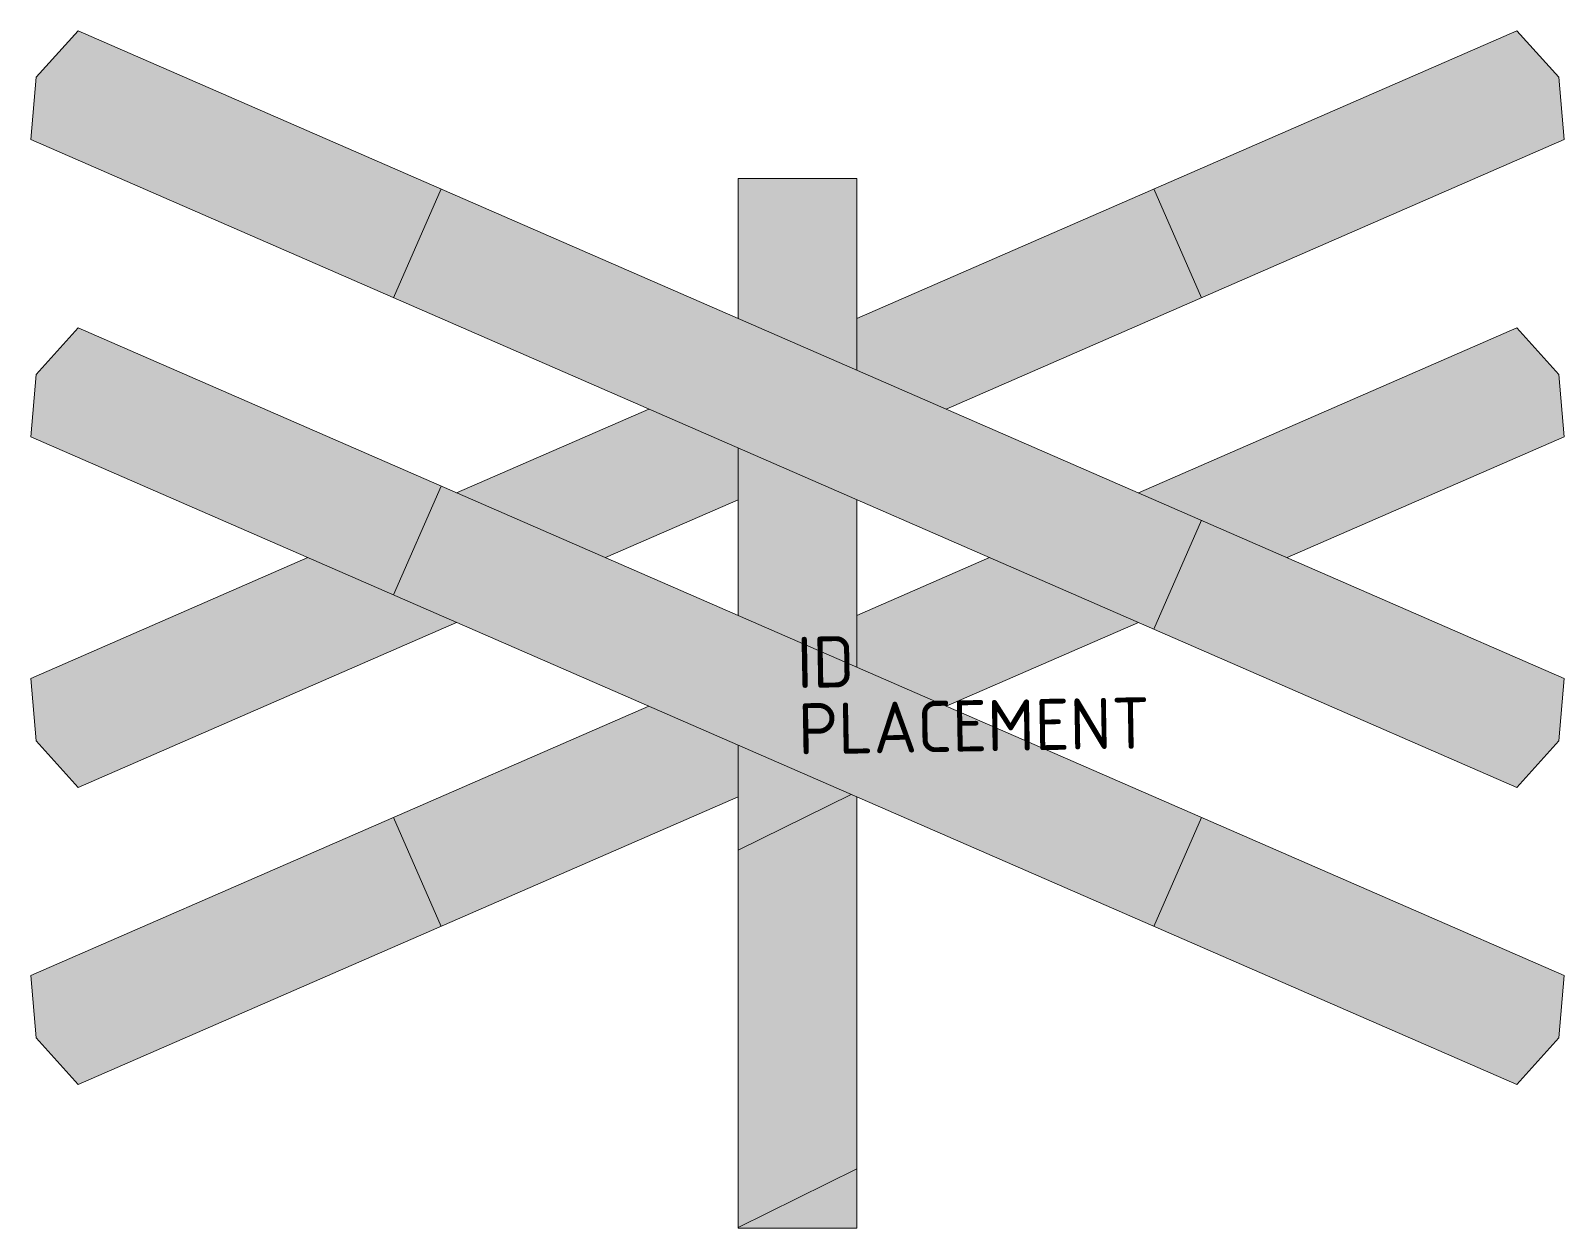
# Model space of a CAD drawing. Extents: x -3.75 to 3.75, y -2.57 to 3.29.
import ezdxf
from ezdxf.enums import TextEntityAlignment as Align

# ---------------------------------------------------------------- set-up
doc = ezdxf.new("R2010")
doc.units = 0
doc.styles.add('NLCS-ISO', font='NLCS-ISO.ttf', dxfattribs={"height": 0.25})

msp = doc.modelspace()

# ---------------------------------------------------------------- hatches: boundary and pattern name
at = {"true_color": 0xbb1e10}
h = msp.add_hatch(color=22, dxfattribs=at)
h.dxf.hatch_style = 1
h.paths.add_polyline_path([(-1.7429, 2.5146), (-3.518, 3.2878), (-3.7228, 3.0602), (-3.75, 2.7553), (-1.9749, 1.982)])
h = msp.add_hatch(color=22, dxfattribs=at)
h.dxf.hatch_style = 1
h.paths.add_polyline_path([(3.75, 2.7553), (3.7228, 3.0602), (3.518, 3.2878), (1.7429, 2.5146), (1.9749, 1.982)])
h = msp.add_hatch(color=22, dxfattribs=at)
h.dxf.hatch_style = 1
h.paths.add_polyline_path([(0.2904, 2.5654), (-0.2904, 2.5654), (-0.2904, 1.8819), (0.2904, 1.6288)])
at = {"true_color": 0xf1f0ea}
h = msp.add_hatch(color=7, dxfattribs=at)
h.dxf.hatch_style = 1
h.paths.add_polyline_path([(-1.7429, 2.5146), (-1.9749, 1.982), (1.7429, 0.3625), (1.9749, 0.8951)])
h = msp.add_hatch(color=7, dxfattribs=at)
h.dxf.hatch_style = 1
h.paths.add_polyline_path([(1.9749, 1.982), (1.7429, 2.5146), (0.2904, 1.8819), (0.2904, 1.6288), (0.7272, 1.4386)])
at = {"true_color": 0xbb1e10}
h = msp.add_hatch(color=22, dxfattribs=at)
h.dxf.hatch_style = 1
h.paths.add_polyline_path([(-3.518, 1.8357), (-3.7228, 1.6081), (-3.75, 1.3031), (-1.9749, 0.5299), (-1.7429, 1.0624)])
h = msp.add_hatch(color=22, dxfattribs=at)
h.dxf.hatch_style = 1
h.paths.add_polyline_path([(3.75, 1.3031), (3.7228, 1.6081), (3.518, 1.8357), (1.6668, 1.0293), (2.3941, 0.7125)])
at = {"true_color": 0xf1f0ea}
h = msp.add_hatch(color=7, dxfattribs=at)
h.dxf.hatch_style = 1
h.paths.add_polyline_path([(-0.2904, 1.2483), (-0.7272, 1.4386), (-1.6668, 1.0293), (-0.9396, 0.7125), (-0.2904, 0.9953)], flags=17)
h = msp.add_hatch(color=7, dxfattribs=at)
h.dxf.hatch_style = 1
h.paths.add_polyline_path([(0.2904, 0.9953), (-0.2904, 1.2483), (-0.2904, 0.4297), (0.2904, 0.1767)])
h = msp.add_hatch(color=7, dxfattribs=at)
h.dxf.hatch_style = 1
h.paths.add_polyline_path([(-1.7429, 1.0624), (-1.9749, 0.5299), (1.7429, -1.0896), (1.9749, -0.5571)])
at = {"true_color": 0xbb1e10}
h = msp.add_hatch(color=22, dxfattribs=at)
h.dxf.hatch_style = 1
h.paths.add_polyline_path([(1.9749, 0.8951), (1.7429, 0.3625), (3.518, -0.4107), (3.7228, -0.1831), (3.75, 0.1218)])
h = msp.add_hatch(color=22, dxfattribs=at)
h.dxf.hatch_style = 1
h.paths.add_polyline_path([(-2.3941, 0.7125), (-3.75, 0.1218), (-3.7228, -0.1831), (-3.518, -0.4107), (-1.6668, 0.3957)])
at = {"true_color": 0xf1f0ea}
h = msp.add_hatch(color=7, dxfattribs=at)
h.dxf.hatch_style = 1
h.paths.add_polyline_path([(1.6668, 0.3957), (0.9396, 0.7125), (0.2904, 0.4297), (0.2904, 0.1767), (0.7272, -0.0136)], flags=17)
h = msp.add_hatch(color=7, dxfattribs=at)
h.dxf.hatch_style = 1
h.paths.add_polyline_path([(-0.2904, -0.2039), (-0.7272, -0.0136), (-1.9749, -0.5571), (-1.7429, -1.0896), (-0.2904, -0.4569)])
h = msp.add_hatch(color=7, dxfattribs=at)
h.dxf.hatch_style = 1
h.paths.add_polyline_path([(-0.2904, -0.2039), (-0.2904, -0.7177), (0.2625, -0.4447)], flags=17)
at = {"true_color": 0xbb1e10}
h = msp.add_hatch(color=22, dxfattribs=at)
h.dxf.hatch_style = 1
h.paths.add_polyline_path([(0.2904, -0.4569), (0.2625, -0.4447), (-0.2904, -0.7177), (-0.2904, -2.5617), (0.2904, -2.275)])
h = msp.add_hatch(color=22, dxfattribs=at)
h.dxf.hatch_style = 1
h.paths.add_polyline_path([(-1.9749, -0.5571), (-3.75, -1.3303), (-3.7228, -1.6352), (-3.518, -1.8628), (-1.7429, -1.0896)])
h = msp.add_hatch(color=22, dxfattribs=at)
h.dxf.hatch_style = 1
h.paths.add_polyline_path([(1.9749, -0.5571), (1.7429, -1.0896), (3.518, -1.8628), (3.7228, -1.6352), (3.75, -1.3303)])
at = {"true_color": 0xf1f0ea}
h = msp.add_hatch(color=7, dxfattribs=at)
h.dxf.hatch_style = 1
h.paths.add_polyline_path([(0.2904, -2.275), (-0.2904, -2.5617), (-0.2904, -2.5654), (0.2904, -2.5654)])

# ---------------------------------------------------------------- linework, layer by layer
at = {"color": 250, "lineweight": 0, "true_color": 0x2a292a}
for points in [[(3.518, -0.4107), (-3.75, 2.7553), (-3.7228, 3.0602), (-3.518, 3.2878), (3.75, 0.1218), (3.7228, -0.1831)], [(3.518, -1.8628), (-3.75, 1.3031), (-3.7228, 1.6081), (-3.518, 1.8357), (3.75, -1.3303), (3.7228, -1.6352)]]:
    msp.add_lwpolyline(points, close=True, dxfattribs=at)
for points in [[(0.7272, 1.4386), (3.75, 2.7553), (3.7228, 3.0602), (3.518, 3.2878), (0.2904, 1.8819)], [(-0.2904, 1.8819), (-0.2904, 2.5654), (0.2904, 2.5654), (0.2904, 1.6288)], [(2.3941, 0.7125), (3.75, 1.3031), (3.7228, 1.6081), (3.518, 1.8357), (1.6668, 1.0293)], [(-0.7272, 1.4386), (-1.6668, 1.0293)], [(-0.2904, 0.4297), (-0.2904, 1.2483)], [(-0.9396, 0.7125), (-0.2904, 0.9953)], [(0.2904, 0.9953), (0.2904, 0.1767)], [(-2.3941, 0.7125), (-3.75, 0.1218), (-3.7228, -0.1831), (-3.518, -0.4107), (-1.6668, 0.3957)], [(0.9396, 0.7125), (0.2904, 0.4297)], [(0.7272, -0.0136), (1.6668, 0.3957)], [(-0.7272, -0.0136), (-3.75, -1.3303), (-3.7228, -1.6352), (-3.518, -1.8628), (-0.2904, -0.4569)], [(-0.2904, -2.5654), (-0.2904, -0.2039)], [(0.2904, -0.4569), (0.2904, -2.5654)]]:
    msp.add_lwpolyline(points, dxfattribs=at)
at = {"color": 22, "lineweight": 0, "true_color": 0xbb1e10}
for points in [[(-1.7429, 2.5146), (-1.9749, 1.982)], [(1.7429, 2.5146), (1.9749, 1.982)], [(-1.7429, 1.0624), (-1.9749, 0.5299)], [(1.9749, 0.8951), (1.7429, 0.3625)], [(0.2625, -0.4447), (-0.2904, -0.7177)], [(-1.9749, -0.5571), (-1.7429, -1.0896)], [(1.9749, -0.5571), (1.7429, -1.0896)], [(0.2904, -2.275), (-0.2904, -2.5617)]]:
    msp.add_lwpolyline(points, dxfattribs=at)
at = {"color": 7, "lineweight": 0, "true_color": 0xf1f0ea}
msp.add_lwpolyline([(-0.2904, -2.5654), (0.2904, -2.5654)], dxfattribs=at)

# ---------------------------------------------------------------- texts
at = {"style": 'NLCS-ISO', "flags": 1}
msp.add_attdef('ID', text='', height=0.25, rotation=1, dxfattribs=at).set_placement((0, 0), align=Align.BOTTOM_LEFT)
msp.add_attdef('PLACEMENT', text='', height=0.25, rotation=1, dxfattribs=at).set_placement((0, 0), align=Align.TOP_LEFT)

doc.saveas('drawing.dxf')
